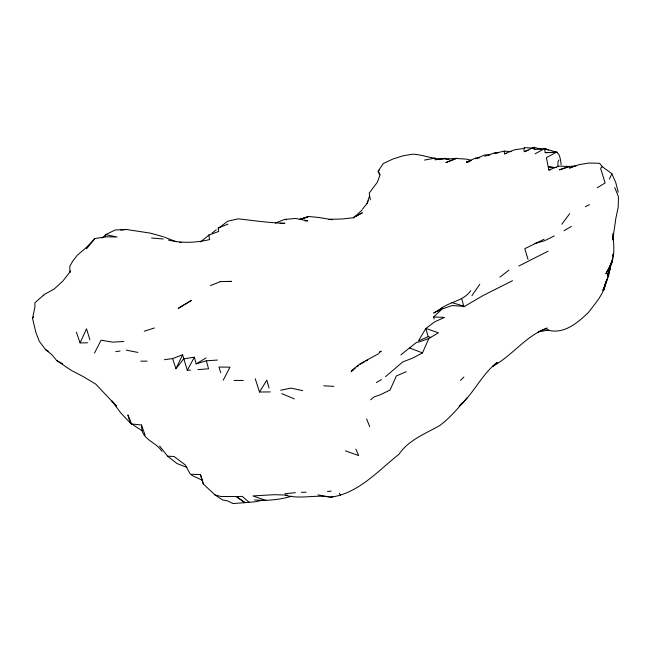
<?xml version="1.0" encoding="UTF-8"?>
<svg xmlns="http://www.w3.org/2000/svg" width="651" height="651" viewBox="0 0 651 651"><rect width="100%" height="100%" fill="white"/><g stroke="black" fill="none" stroke-linecap="round" stroke-linejoin="round"><path stroke-width="0.98" d="M557.858 166.404L558.005 161.83L558.875 160.008M609.377 270.019L608.701 275.617L602.859 290.452L606.626 281.476L607.944 276.122M610.752 265.616L608.164 276.081L608.604 273.111M612.933 256.356L613.161 254.346M612.672 257.78L612.314 260.546L609.336 267.634L605.869 273.762L611.997 262.19L612.591 259.367L609.336 267.634L611.997 262.19L607.293 275.674L610.426 268.546L608.115 273.868L609.149 269.14M612.908 255.941L613.144 254.102M605.926 281.501C604.429 293.601 595.372 303.195 588.358 312.586C577.152 323.148 563.327 335.135 546.75 329.772M145.075 435.096L141.479 425.022L131.6 423.972L130.29 423.004L120.671 412.856L111.964 400.983L116.448 406.021L95.713 384.066L83.23 376.595L71.244 370.378L56.678 360.516L52.283 355.112L45.497 349.497L39.288 341.287L35.781 332.156L32.55 318.404L34.885 307.256L34.942 302.739L43.422 295.277M605.3 283.429L603.835 289.964L606.618 280.06M43.715 295.749L43.991 294.569L54.049 289.134L62.887 281.061L70.723 270.922M612.591 259.367L612.314 260.546C615.13 251.75 613.185 242.375 613.193 233.351L612.737 239.975L615.862 218.223L618.23 207.075L618.45 196.659L614.747 187.594M362.526 209.093L367.034 203.47L369.573 195.756L369.263 192.997L377.344 182.247L379.956 175.111L378.133 171.213L383.211 163.604L392.87 159.039L403.034 155.792L412.962 154.165C423.63 154.718 433.476 159.609 444.324 158.982M69.942 272.59L69.763 266.422L72.603 261.336L77.29 255.2L86.257 247.592L94.924 238.543L105.649 236.826L117.074 236.988L105.543 234.629L103.493 237.151L101.906 238.014M385.522 376.66L402.766 361.915L412.758 358.066L422.499 352.915L428.806 338.512L438.432 332.816L425.844 328.438L418.414 340.937L428.195 336.681L430.848 337.373M367.034 203.47L368.214 200.801M87.551 342.808L80.081 342.906L86.518 328.779L89.879 339.741M609.385 179.098L611.875 173.719L602.281 166.672L599.563 163.287L588.846 163.027L578.829 164.719L569.405 168.023L572.294 167.34M172.605 358.571L175.933 368.743L182.606 354.762L172.605 358.571L164.426 359.71M94.485 353.102L101.092 340.196L112.794 342.149L123.91 341.474M223.212 380.2L230.023 367.164L218.988 367.034L220.73 372.73M190.621 370.102L187.309 370.281L194.364 357.179L183.631 358.888L175.933 368.743M270.255 391.91L259.497 392.016L266.812 380.176L269.058 388.118M467.109 397.818C458.695 407.502 450.451 417.454 440.076 425.298C425.534 433.753 408.812 439.718 398.982 454.276C377.84 470.885 358.424 493.621 330.244 497.299L317.973 494.874M32.55 318.404L33.624 316.736M471.926 295.709L479.763 284.292M561.846 224.204L569.747 213.618M94.924 238.543L86.616 248.69L86.257 247.592M212.08 233.091L216.27 229.746M462.161 402.847L459.085 406.281C473.83 393.554 481.553 374.463 497.226 362.363L492.579 366.415C512.386 355.747 525.577 335.81 547.231 328.088L538.027 331.986L548.817 329.976M353.55 217.987L362.07 209.98M379.517 169.813L378.133 171.213L380.005 174.704M460.477 380.379L463.911 377.043M434.079 319.014L433.656 316.972L442.07 309.03L452.136 305.531L464.554 306.401L483.18 295.481L512.549 280.695M441.419 308.997L433.639 313.074L442.582 307.785L438.156 310.942C447.636 301.503 462.845 302.04 470.771 290.68M602.281 166.672L600.572 168.267L605.105 182.988L597.195 187.805M209.109 234.97L200.573 241.944M370.679 399.795L374.162 396.907L380.192 394.807L390.022 390.112L396.378 375.936L406.297 371.688M400.853 354.844L416.721 342.223L418.748 342.068L428.806 338.512M351.044 371.794L353.688 369.687M499.846 277.18L508.87 270.189M218.524 228.241L227.72 221.21L238.193 218.826C253.752 220.591 269.164 222.87 284.869 223.301L280.182 223.358M544.016 239.299L524.779 248.706L528.018 259.326M355.479 367.896L351.426 370.891L360.019 363.795L379.045 353.485M357.098 366.7L358.717 365.504M379.346 352.37L381.242 351.174L379.24 352.232M194.364 357.179L196.146 363.901L206.017 357.96M376.368 382.609L381.478 379.533M544.505 148.721L557.223 152.375L545.253 152.668L544.505 148.721L545.082 148.371L548.264 150.153M360.337 364.3L360.923 363.95M463.935 306.767L464.554 306.401M563.994 230.755L571.423 226.393M361.777 363.461L364.324 361.989M366.033 361.012L367.734 360.036M307.215 217.19L308.493 216.474L318.681 217.467L332.571 219.769M355.715 216.409L362.387 212.755L352.891 217.784L341.978 219.005L330.716 219.265M535.041 153.839L545.082 148.371L545.782 149.689M557.223 152.375L556.434 152.163L546.384 157.623L548.834 169.992L550.73 169.675M554.27 235.939L544.472 240.797L534.561 243.58M518.806 266.064L548.126 251.148M585.322 206.749L589.489 204.626M523.778 148.363L524.291 151.659L534.04 147.313L541.526 149.388M475.49 158.836L485.028 154.865L489.918 155.011M456.514 158.323L446 162.538L456.514 158.323L445.487 159.235L445.837 158.258L435.055 159.829L435.112 158.063L424.501 160.089M300.046 219.379L308.493 216.474L300.046 219.379L306.312 217.467M494.418 153.4L504.224 151.122L504.509 153.815L514.388 149.82L522.655 148.615M275.463 223.065L284.593 219.42L295.603 218.451L307.858 220.852L304.953 220.941M210.419 285.61L220.331 281.68M228.078 224.107L218.158 227.98L218.736 231.463L208.727 235.101L209.663 239.544C196.171 242.807 181.963 243.401 168.43 240.048M548.834 169.992L558.77 166.143L569.535 166.461L559.429 169.838L569.413 166.444L576.151 165.859M291.689 496.2C279.784 499.748 266.934 501.01 254.525 499.935M332.986 496.322L330.244 497.291L333.052 496.51M484.824 156.232L494.898 152.765L497.885 152.993M524.291 151.659L528.156 150.405M144.253 331.229L154.409 327.974M196.146 363.901L206.359 360.792L217.45 360.06M328.69 219.688L330.529 219.241M262.239 500.237L255.68 501.726L244.89 502.653L236.337 496.567L220.722 496.469L214.911 494.874L203.34 483.986L200.484 474.628L191.557 474.262M469.428 161.651L466.49 162.302L475.555 158.014L479.616 157.827M280.695 390.218L291.062 388.102L302.658 390.633M504.509 153.815L506.372 153.522M470.608 160.943L466.808 161.538L468.777 161.668M115.748 351.646L120.053 351.035M120.834 230.12L126.359 229.477L150.462 233.156L163.141 236.687M545.082 148.371L534.202 149.657L534.04 147.313L534.919 148.208M327.518 491.505L331.229 491.123M284.845 493.702L295.416 492.685M249.243 502.466L242.262 496.387L236.337 496.567L245.093 502.67L232.96 503.54L227.565 500.863L222.593 499.976L214.911 494.874M266.129 500.562L252.954 495.924L274.258 494.695L287.408 495.102M197.953 369.638L208.564 368.783M125.855 229.469L115.194 230.006L105.543 234.629L105.649 236.826M545.253 152.668L556.434 152.163M225.018 281.558L231.585 281.387L220.103 281.549M301.38 492.327L306.1 492.213M140.787 361.159L147.134 361.126M234.035 380.436L243.328 380.444M446.301 159.088L449.06 159.145M329.154 496.762C314.466 494.752 299.785 499.35 285.464 495.273M433.656 316.972L444.535 317.395L434.738 321.806L425.844 328.438L428.195 336.681M159.625 446.041L167.616 456.188L174.077 456.497L185.34 464.96L190.043 473.692L192.2 475.531L201.761 479.999M323.685 385.807L333.817 386.393M455.838 158.445L466.759 159.161L471.308 160.382M179.692 242.384L181.58 242.514M504.224 151.122L511.108 151.65M151.537 237.981L163.287 239.007M534.121 148.127L524.022 147.631L524.494 148.355M556.247 167.632L548.345 166.754L553.098 167.632M284.593 219.42L286.53 219.696M126.221 350.14L137.914 352.427M451.721 302.495L463.732 306.165L461.803 299.053M345.412 450.874L358.701 455.578L355.845 449.133M164.028 237.037L176.397 241.781M409.666 347.984L422.499 352.915M186.829 467.345L177.056 463.569L167.616 456.188M281.753 393.627L294.366 398.908M56.678 360.516L62.748 363.836M45.497 349.497L48.646 351.507M161.92 451.387C156.899 442.908 144.872 440.54 142.04 430.718L130.29 423.004L127.881 414.907L131.6 423.972M339.374 493.206L340.636 495.395M611.875 173.719L615.813 182.703L618.23 192.208M366.635 418.992L369.744 426.674M76.387 332.091L80.081 342.906M259.497 392.016L255.257 378.752M187.309 370.281L182.606 354.762M557.573 153.302C559.657 153.343 561.016 161.92 561.113 164.76M200.484 474.628L203.34 483.986M206.359 360.792L208.344 368.051M369.573 195.756L370.37 199.816M141.479 425.022L142.04 430.718M613.372 253.931L613.535 255.851L613.519 254.045M181.824 306.165L178.203 308.436L191.573 300.331L181.824 306.165"/></g></svg>
